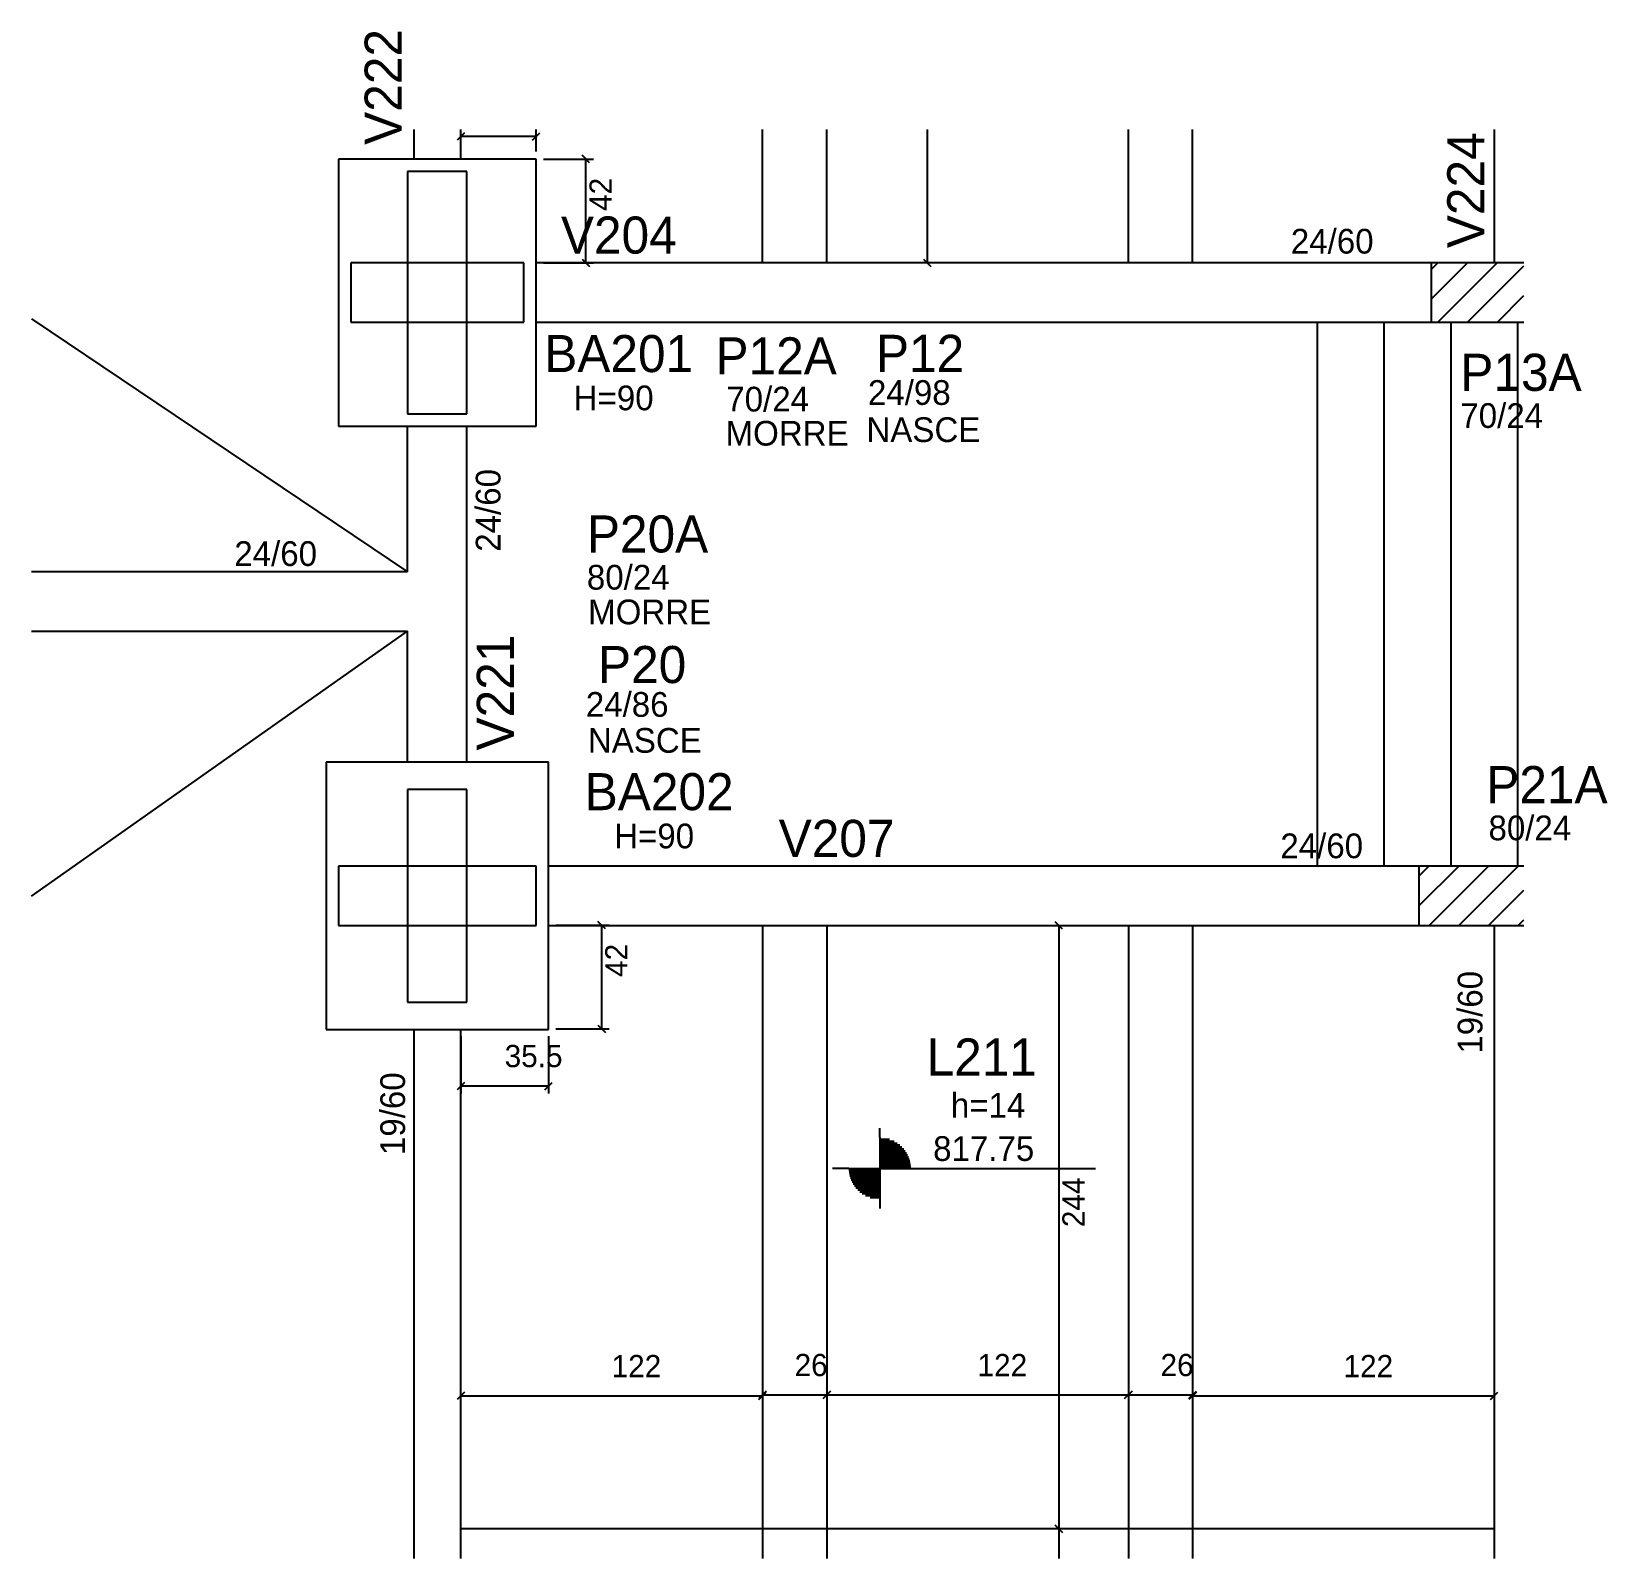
# Model space of a CAD drawing. Header units: metres. Extents: x 3457 to 4094, y 1917 to 2534.
import ezdxf

# ---------------------------------------------------------------- set-up
doc = ezdxf.new("R2010")
doc.units = ezdxf.units.M
for name, color, linetype in [('1', 7, 'Continuous'), ('3', 7, 'Continuous'), ('4', 7, 'Continuous'), ('7', 7, 'Continuous'), ('Painéis', 7, 'Continuous')]:
    doc.layers.add(name, color=color, linetype=linetype)

msp = doc.modelspace()

# ---------------------------------------------------------------- linework, layer by layer
at = {"layer": '1', "color": 1, "lineweight": 25}
for p, q in [((3456.76, 2417.89), (3608.86, 2315.58)), ((3456.76, 2184.5), (3608.86, 2291.58))]:
    msp.add_line(p, q, dxfattribs=at)
at = {"layer": '3', "color": 3, "lineweight": 25}
for p, q in [((4022.86, 2425.9), (4037.55, 2440.58)), ((4022.86, 2437.92), (4025.53, 2440.58)), ((4025.57, 2416.58), (4049.57, 2440.58)), ((4037.59, 2416.58), (4060.36, 2439.36)), ((4049.61, 2416.58), (4060.36, 2427.33)), ((3976.86, 2196.58), (3976.86, 2416.58)), ((4003.86, 2196.58), (4003.86, 2416.58)), ((4030.86, 2196.58), (4030.86, 2416.58)), ((4057.86, 2196.58), (4057.86, 2416.58)), ((3608.86, 2315.58), (3608.86, 2374.58)), ((3608.86, 2315.58), (3456.76, 2315.58)), ((3456.76, 2291.58), (3608.86, 2291.58)), ((3608.86, 2238.59), (3608.86, 2291.58)), ((4017.86, 2180.48), (4033.97, 2196.58)), ((4017.86, 2192.5), (4021.95, 2196.58)), ((4021.99, 2172.58), (4045.99, 2196.58)), ((4034.01, 2172.58), (4058.01, 2196.58)), ((4046.03, 2172.58), (4060.36, 2186.92)), ((4058.05, 2172.58), (4060.36, 2174.9)), ((3799.85, 2086.81), (3799.85, 2090.57)), ((3799.85, 2086.81), (3799.85, 2061.81)), ((3799.85, 2086.21), (3803.7, 2086.21)), ((3799.85, 2085.41), (3805.59, 2085.41)), ((3799.85, 2084.62), (3806.92, 2084.62)), ((3799.85, 2083.83), (3807.95, 2083.83)), ((3799.85, 2083.04), (3808.8, 2083.04)), ((3799.85, 2082.24), (3809.51, 2082.24)), ((3799.85, 2081.45), (3810.11, 2081.45)), ((3799.85, 2080.66), (3810.62, 2080.66)), ((3799.85, 2079.86), (3811.05, 2079.86)), ((3799.85, 2079.07), (3811.41, 2079.07)), ((3799.85, 2078.28), (3811.7, 2078.28)), ((3787.35, 2074.31), (3780.71, 2074.31)), ((3787.35, 2074.31), (3812.35, 2074.31)), ((3799.85, 2073.52), (3787.35, 2073.52)), ((3799.85, 2072.73), (3787.45, 2072.73)), ((3799.85, 2071.94), (3787.57, 2071.94)), ((3799.85, 2077.49), (3811.94, 2077.49)), ((3799.85, 2076.69), (3812.12, 2076.69)), ((3799.85, 2075.9), (3812.25, 2075.9)), ((3799.85, 2075.11), (3812.35, 2075.11)), ((3812.35, 2074.31), (3887.12, 2074.31)), ((3799.85, 2071.14), (3787.76, 2071.14)), ((3799.85, 2070.35), (3787.99, 2070.35)), ((3799.85, 2069.56), (3788.29, 2069.56)), ((3799.85, 2068.76), (3788.65, 2068.76)), ((3799.85, 2067.97), (3789.07, 2067.97)), ((3799.85, 2067.18), (3789.58, 2067.18)), ((3799.85, 2066.39), (3790.18, 2066.39)), ((3799.85, 2065.59), (3790.89, 2065.59)), ((3799.85, 2064.8), (3791.74, 2064.8)), ((3799.85, 2064.01), (3792.77, 2064.01)), ((3799.85, 2063.21), (3794.1, 2063.21)), ((3799.85, 2062.42), (3796, 2062.42)), ((3799.85, 2061.81), (3799.85, 2058.13))]:
    msp.add_line(p, q, dxfattribs=at)
for points in [[(3611.36, 2494.58), (3611.36, 2482.58)], [(3630.36, 2482.58), (3630.36, 2494.58)], [(4048.36, 2494.58), (4048.36, 2440.58)], [(3660.86, 2482.58), (3580.86, 2482.58)], [(3580.86, 2482.58), (3580.86, 2374.58)], [(3660.86, 2374.58), (3660.86, 2482.58)], [(4022.86, 2440.58), (3660.86, 2440.58)], [(3660.86, 2416.58), (4022.86, 2416.58)], [(3580.86, 2374.58), (3660.86, 2374.58)], [(3632.86, 2238.59), (3632.86, 2374.58)], [(3665.86, 2238.59), (3575.86, 2238.59)], [(3575.86, 2238.59), (3575.86, 2130.59)], [(3665.86, 2130.59), (3665.86, 2238.59)], [(4017.86, 2196.58), (3665.86, 2196.58)], [(3665.86, 2172.58), (4017.86, 2172.58)], [(4048.36, 2172.58), (4048.36, 1916.58)], [(3575.86, 2130.59), (3665.86, 2130.59)], [(3611.36, 2130.59), (3611.36, 1916.58)], [(3630.36, 1916.58), (3630.36, 2130.59)]]:
    msp.add_lwpolyline(points, dxfattribs=at)
at = {"layer": '7', "color": 7, "lineweight": 25}
for points in [[(3632.86, 2477.58), (3608.86, 2477.58)], [(3608.86, 2477.58), (3608.86, 2379.58)], [(3632.86, 2379.58), (3632.86, 2477.58)], [(3655.86, 2440.58), (3585.86, 2440.58)], [(3585.86, 2440.58), (3585.86, 2416.58)], [(3655.86, 2416.58), (3655.86, 2440.58)], [(4060.36, 2440.58), (4022.86, 2440.58)], [(4022.86, 2440.58), (4022.86, 2416.58)], [(3585.86, 2416.58), (3655.86, 2416.58)], [(4022.86, 2416.58), (4060.36, 2416.58)], [(3608.86, 2379.58), (3632.86, 2379.58)], [(3632.86, 2227.58), (3608.86, 2227.58)], [(3608.86, 2227.58), (3608.86, 2141.58)], [(3632.86, 2141.58), (3632.86, 2227.58)], [(3660.86, 2196.58), (3580.86, 2196.58)], [(3580.86, 2196.58), (3580.86, 2172.58)], [(3660.86, 2172.58), (3660.86, 2196.58)], [(4060.36, 2196.58), (4017.86, 2196.58)], [(4017.86, 2196.58), (4017.86, 2172.58)], [(3580.86, 2172.58), (3660.86, 2172.58)], [(4017.86, 2172.58), (4060.36, 2172.58)], [(3608.86, 2141.58), (3632.86, 2141.58)]]:
    msp.add_lwpolyline(points, dxfattribs=at)
at = {"layer": 'Painéis', "color": 0, "lineweight": 25}
for p, q in [((3631.86, 2493.15), (3628.86, 2490.15)), ((3659.36, 2490.15), (3662.36, 2493.15)), ((3682.49, 2481.08), (3679.49, 2484.08)), ((3679.49, 2442.08), (3682.49, 2439.08)), ((3817.52, 2442.08), (3820.52, 2439.08)), ((3688.86, 2171.27), (3685.86, 2174.27)), ((3873.74, 2171.08), (3870.74, 2174.08)), ((3685.86, 2132.27), (3688.86, 2129.27)), ((3631.86, 2109.09), (3628.86, 2106.09)), ((3664.36, 2106.09), (3667.36, 2109.09)), ((3631.86, 1983.83), (3628.86, 1980.83)), ((3753.87, 1984.24), (3750.87, 1981.24)), ((3750.87, 1980.83), (3753.87, 1983.83)), ((3776.87, 1981.24), (3779.87, 1984.24)), ((3779.87, 1984.24), (3776.87, 1981.24)), ((3898.87, 1981.24), (3901.87, 1984.24)), ((3901.87, 1984.24), (3898.87, 1981.24)), ((3924.87, 1981.24), (3927.87, 1984.24)), ((3927.87, 1983.83), (3924.87, 1980.83)), ((4046.86, 1980.83), (4049.86, 1983.83)), ((3870.74, 1930.08), (3873.74, 1927.08)), ((3873.74, 1927.08), (3870.74, 1930.08))]:
    msp.add_line(p, q, dxfattribs=at)
at = {"layer": 'Painéis', "color": 4, "lineweight": 25}
for p, q in [((3630.36, 2485.58), (3630.36, 2494.58)), ((3660.86, 2485.58), (3660.86, 2494.58)), ((3819.02, 2494.58), (3819.02, 2440.58)), ((3660.86, 2491.65), (3630.36, 2491.65)), ((3663.86, 2482.58), (3683.99, 2482.58)), ((3680.99, 2440.58), (3680.99, 2482.58)), ((3663.86, 2440.58), (3683.99, 2440.58)), ((3668.86, 2172.77), (3690.36, 2172.77)), ((3687.36, 2130.77), (3687.36, 2172.77)), ((3872.24, 2172.58), (3872.24, 1928.58)), ((3668.86, 2130.77), (3690.36, 2130.77)), ((3630.36, 2127.77), (3630.36, 2104.59)), ((3665.86, 2127.77), (3665.86, 2104.59)), ((3665.86, 2107.59), (3630.36, 2107.59)), ((3630.36, 1982.33), (3752.37, 1982.33)), ((3752.37, 1982.74), (3778.37, 1982.74)), ((3778.37, 1982.74), (3900.37, 1982.74)), ((3900.37, 1982.74), (3926.37, 1982.74)), ((3926.37, 1982.33), (4048.36, 1982.33)), ((3752.37, 1979.74), (3752.37, 1979.33)), ((3926.37, 1979.74), (3926.37, 1979.33)), ((3872.24, 1928.58), (3872.24, 1916.58))]:
    msp.add_line(p, q, dxfattribs=at)
at = {"layer": 'Painéis', "color": 200, "lineweight": 25}
for p, q in [((3752.36, 2440.58), (3752.36, 2494.58)), ((3778.36, 2440.58), (3778.36, 2494.58)), ((3900.36, 2440.58), (3900.36, 2494.58)), ((3926.36, 2440.58), (3926.36, 2494.58)), ((3752.37, 2172.58), (3752.37, 1916.58)), ((3778.37, 2172.58), (3778.37, 1916.58)), ((3900.37, 2172.58), (3900.37, 1916.58)), ((3926.37, 2172.58), (3926.37, 1916.58)), ((4048.27, 1928.58), (3630.27, 1928.58))]:
    msp.add_line(p, q, dxfattribs=at)

# ---------------------------------------------------------------- texts
at = {"layer": '3', "color": 3, "lineweight": 25}
for s, p in [('24/60', (3966.08, 2444.33)), ('H=90', (3676.02, 2380.96)), ('70/24', (3737.75, 2380.47)), ('24/98', (3795.05, 2383.14)), ('70/24', (4034.64, 2373.82)), ('NASCE', (3794.44, 2368.12)), ('MORRE', (3737.45, 2366.68)), ('24/60', (3538.77, 2317.99)), ('80/24', (3681.37, 2308.44)), ('MORRE', (3681.86, 2294.41)), ('24/86', (3680.94, 2256.99)), ('NASCE', (3681.77, 2242.45)), ('H=90', (3692.4, 2203.79)), ('80/24', (4046.02, 2207.06)), ('24/60', (3961.84, 2199.8)), ('h=14', (3828.58, 2094.9)), ('817.75', (3821.41, 2077.37))]:
    msp.add_text(s, height=10, dxfattribs=at).set_placement(p)
for s, p in [('24/60', (3646.44, 2323.75)), ('19/60', (4043.58, 2120.75)), ('19/60', (3607.83, 2079.74))]:
    msp.add_text(s, height=10, rotation=90, dxfattribs=at).set_placement(p)
at = {"layer": '4', "color": 4, "lineweight": 25}
for s, p in [('V222', (3606.48, 2488.31)), ('V224', (4044.34, 2446.52)), ('V221', (3651.86, 2243.36))]:
    msp.add_text(s, height=15, rotation=90, dxfattribs=at).set_placement(p)
for s, p in [('V204', (3670.86, 2444.33)), ('BA201', (3664.12, 2396.39)), ('P12A', (3733.38, 2395.47)), ('P12', (3798.29, 2396.49)), ('P13A', (4034.64, 2388.82)), ('P20A', (3681.37, 2323.44)), ('P20', (3685.87, 2270.63)), ('P21A', (4045.12, 2222.06)), ('BA202', (3680.5, 2219.22)), ('V207', (3758.94, 2200.33)), ('L211', (3818.76, 2111.9))]:
    msp.add_text(s, height=15, dxfattribs=at).set_placement(p)
at = {"layer": 'Painéis', "color": 240, "lineweight": 25}
for s, p in [('42', (3691.42, 2461.58)), ('42', (3697.79, 2151.77)), ('244', (3882.67, 2050.58))]:
    msp.add_text(s, height=9, rotation=90, dxfattribs=at).set_placement(p)
for s, p in [('35.5', (3648.11, 2115.29)), ('122', (3691.37, 1989.89)), ('26', (3765.37, 1990.33)), ('122', (3839.37, 1990.29)), ('26', (3913.37, 1990.33)), ('122', (3987.37, 1989.89))]:
    msp.add_text(s, height=9, dxfattribs=at).set_placement(p)

doc.saveas('drawing.dxf')
